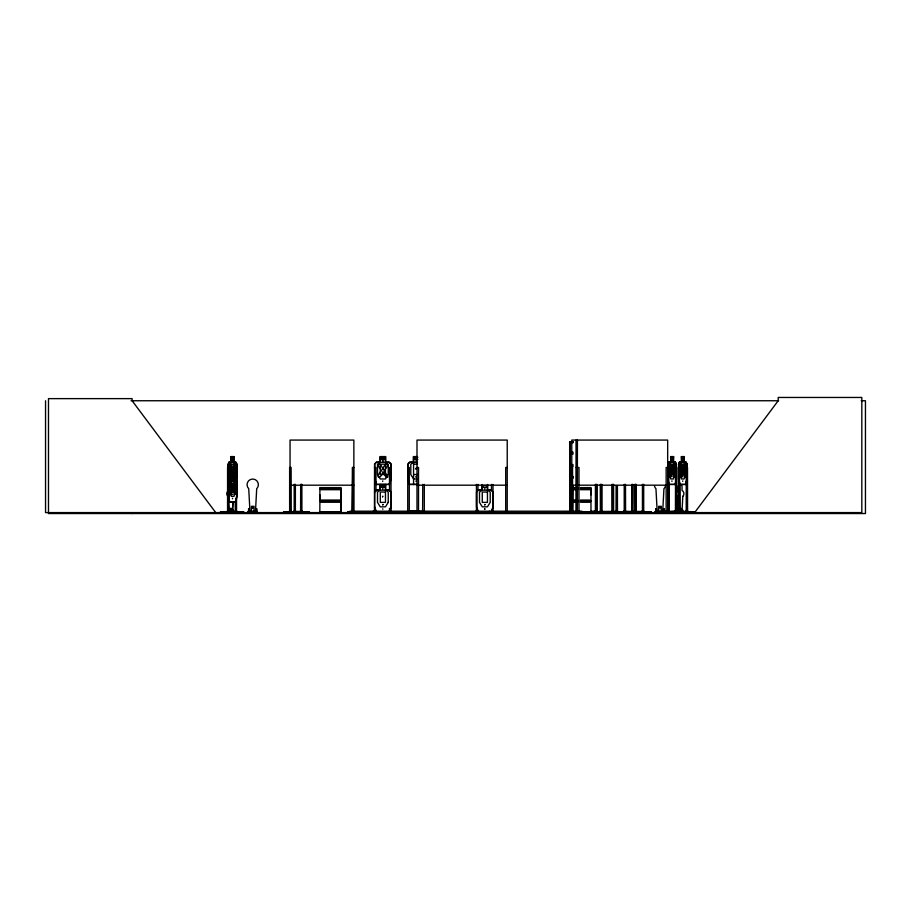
<?xml version="1.0" encoding="UTF-8"?>
<svg xmlns="http://www.w3.org/2000/svg" width="911" height="911" viewBox="0 0 911 911"><rect width="100%" height="100%" fill="white"/><g stroke="black" fill="none" stroke-linecap="round" stroke-linejoin="round"><path stroke-width="1.37" d="M319.886 500.059L319.886 489.697L340.987 489.697L340.987 500.059L319.886 500.059L319.909 494.878M340.965 489.697L340.965 500.059M569.887 500.059L569.887 489.697M569.887 464.576L569.887 454.213M590.954 494.878L590.954 489.697L580.421 489.697M567.86 512.563L567.872 511.663L584.794 511.743L584.794 512.563M232.499 510.877L232.988 501.642L232.499 510.877L227.431 510.957L227.488 512.597L228.251 510.126M255.535 510.433L256.708 488.683A5.637 5.637 0 0 0 256.697 480.712A5.637 5.637 0 0 0 248.726 480.712A5.637 5.637 0 0 0 248.726 488.683L249.899 510.433M662.764 510.433L663.937 488.683A5.637 5.637 0 0 0 665.394 486.155M232.635 478.195L232.635 478.4M232.601 476.612L232.578 477.136M230.961 509.363L230.164 509.044L230.939 508.714M252.711 506.607L253.429 507.302L252.734 507.985M660.634 507.484C659.427 505.013 659.04 509.158 660.566 507.643M680.494 508.714L679.936 509.443L680.471 508.714M232.499 476.032L232.635 476.032M675.279 484.515L676.133 478.97L676.133 464.166L675.21 462.321M685.903 484.333L686.826 478.97M685.972 484.515L686.985 478.97L687.076 464.086L686.985 512.597M232.407 458.791L232.521 458.199M232.407 468.892L232.521 468.3M235.79 501.722L236.723 496.358L236.723 481.555L235.79 479.71M235.858 501.915L236.883 496.358L236.974 481.475L235.995 479.516L234.025 479.516M231.838 484.515L235.835 484.515L236.814 479.004L236.814 464.086L236.655 479.004L235.767 484.333L231.849 484.333M286.68 512.449L286.726 511.663L286.749 512.597M232.362 458.768L232.464 458.199M232.362 468.88L232.464 468.3M616.622 512.483L616.645 510.957M627.69 511.743L627.747 512.597M660.384 512.597L695.127 512.597M671.487 511.743L671.544 512.597M564.16 512.597L588.87 512.449M578.804 512.483L578.792 510.957M219.984 512.597L244.148 512.597M283.036 512.597L309.706 512.597M283.617 512.369L283.674 511.663L283.697 512.597M233.876 478.97L235.3 474.529L235.3 464.166L233.876 462.321L233.808 456.582M253.326 507.279L252.256 506.949L252.734 507.985M660.373 506.994C660.987 506.459 658.926 507.985 659.598 507.028M679.857 509.044L680.437 509.249L680.073 508.748M577.745 512.483L577.62 510.957M594.974 511.743L595.065 512.597M382.597 458.791L382.802 458.176L383.007 458.802M382.597 468.892L382.802 468.277L383.007 468.914M382.574 486.656L382.791 486.041L382.529 486.679M382.574 496.757L382.791 496.153L382.529 496.78M415.871 458.791L416.054 458.176M415.871 468.892L416.054 468.277M391.024 478.97L389.168 484.333L376.402 484.333L374.74 478.97L374.74 464.189L376.414 462.321L389.179 462.321L391.024 464.166L391.013 511.196M389.623 510.866L391.013 506.835M389.669 511.287L391.195 506.869L391.195 491.963L389.236 490.004M491.61 510.866L492.999 506.835M491.655 511.287L493.181 506.869L493.181 491.963L491.223 490.004L487.624 490.004L487.636 484.447M382.552 458.802L382.779 458.176L382.95 458.791M382.552 468.914L382.779 468.277L382.95 468.892M415.826 458.802L415.997 458.199M415.826 468.914L415.997 468.3M406.67 512.597L407.376 512.483M475.143 512.597L476.282 512.449M668.025 512.597L668.059 464.12L668.788 462.128L670.838 462.128M668.15 464.189L668.947 462.128M686.917 479.004L686.131 484.515L679.447 484.515L678.593 478.992L678.593 464.12L679.481 462.128L681.53 462.128M678.148 512.551L678.9 512.517L678.752 464.12L679.64 462.128M679.674 462.321L678.843 464.189L678.843 478.97L679.674 484.333M229.47 501.915L228.536 496.358L228.445 481.509L229.333 479.516L231.394 479.516M229.492 479.516L228.445 481.509M229.538 479.71L228.695 481.577L228.695 496.358L229.538 501.722M229.196 462.128L228.228 464.189L228.08 512.597L227.989 510.957M660.099 507.427L659.803 507.393M230.506 508.668L230.369 509.295L230.95 508.805M659.462 506.949L660.111 506.858M484.846 489.07L484.823 488.581M232.669 494.502L232.669 494.582M376.311 490.004L374.546 491.986L376.311 490.004L380.092 490.004L380.092 484.447M227.488 512.084C229.435 512.54 225.894 512.483 227.773 512.301M228.24 512.551L228.354 499.911M229.003 512.551L228.855 467.48L227.568 467.48L227.568 512.597M256.264 508.919L256.982 508.919L256.982 511.857C254.818 512.768 259.054 512.745 256.97 511.857L248.02 511.857L247.496 512.597L249.215 512.563L248.464 508.919L249.17 508.919L249.17 511.265M248.521 511.857L247.86 512.529L248.612 512.187M249.671 511.857L249.01 512.529L250.343 512.517M254.829 511.857L254.374 512.563M255.456 512.551L254.829 512.153L256.025 512.563M255.957 512.551L255.319 511.857L254.67 512.529L255.41 512.187M656.785 512.574L658.027 512.551L657.4 511.857L654.645 512.574L655.396 511.265M656.899 511.857L656.375 512.597M657.571 512.517L656.82 512.187L657.48 512.187M663.504 508.919L664.21 508.919L664.21 511.857C662.069 512.756 666.34 512.711 664.199 511.857L655.26 512.153M678.456 512.278L676.919 512.529L677.317 510.126L677.75 511.686M319.829 512.551L341.01 512.141L340.987 502.143L319.886 502.143L319.829 512.187M572.951 476.681L569.671 476.943L572.973 477.113M413.571 462.321L410.793 464.166L410.793 474.529L413.571 478.97L417.454 478.97M682.749 461.273L682.726 460.636M679.822 508.805L680.471 509.055M605.508 512.449L591.729 512.369L591.729 511.743M484.846 509.351L484.857 508.714M682.738 481.418L682.738 480.917M228.559 512.574L228.445 510.957M655.84 512.187L655.1 512.529L655.749 511.857L656.421 512.517M663.026 512.551L662.559 511.857L661.898 512.529L663.254 512.563M374.307 512.449L373.157 512.563L373.134 511.196M416.008 512.483L416.634 512.483M416.076 460.909L415.974 461.205M232.521 461.273L232.533 460.636L232.453 461.205M382.825 461.205L382.643 460.636L382.609 461.239M382.814 489.07L382.836 488.581M232.51 481.418L232.51 480.849L232.51 481.486M252.734 506.607L252.279 507.643L252.871 506.801M569.819 476.704L569.876 466.66L572.973 466.66M382.791 509.283L382.791 508.782M416.076 481.486L415.997 480.917M131.047 400.749L778.632 400.749M861.18 400.749L865.45 400.749L865.45 513.542L48.488 513.542L48.488 398.631L132.118 398.631L132.118 400.749L215.736 512.597M569.853 442.086L572.951 442.086L569.853 442.108L569.876 452.129L572.973 452.129M572.973 442.746L569.887 442.746L569.887 452.129M569.728 452.847L572.86 452.847M569.728 453.496L572.86 453.496M572.973 454.213L569.876 454.213L569.876 464.576L572.973 464.576M417.557 456.582L413.389 456.582L413.389 462.128M670.678 456.582L673.616 456.582L673.514 462.321M684.309 456.582L681.371 456.582L681.462 462.321L680.073 464.166L680.073 474.529L681.462 478.97L684.047 478.97L685.436 474.529L685.436 464.166L684.047 462.321L684.047 456.764M231.064 456.764L233.876 456.764M417.454 456.764L413.571 456.764L413.571 484.515M670.769 456.764L673.514 456.764M681.462 456.764L684.207 456.764M417.83 457.686L414.494 457.686L414.494 459.543L417.83 459.543M382.7 460.704L382.643 461.273M231.132 462.128L229.037 462.128L228.126 464.12L229.025 482.989M233.808 462.128L235.812 462.128L236.814 464.086M413.571 462.128L409.608 462.128L407.843 464.12L407.843 478.992L409.551 484.515L417.375 484.515M673.457 462.128L675.404 462.128L676.383 464.086L676.383 479.004L675.438 484.515L668.754 484.515L667.9 478.992L668.059 464.12M684.138 462.128L686.097 462.128L687.076 464.086M229.071 462.321L235.767 462.321M417.454 462.321L409.688 462.321L408.026 464.189L408.026 478.97L409.688 484.333L418.195 484.333M668.822 462.321L675.37 462.321M679.515 462.321L686.063 462.321M676.383 464.086L676.292 512.597M413.571 464.166L417.454 464.166M569.728 465.305L572.86 465.305M569.728 465.942L572.86 465.942M236.564 467.48L235.778 467.48L235.778 480.177M353.855 467.48L352.363 467.48L352.238 511.424L352.785 467.48M374.455 467.48L375.981 467.48L375.981 491.45M391.024 467.48L389.498 467.48L389.498 491.45M416.999 467.48L418.525 467.48L418.513 510.957M507.233 467.48L505.707 467.48L505.696 512.597M571.778 467.48L572.541 467.48L572.632 511.424L573.053 485.711M576.025 467.48L576.629 467.48L576.606 512.597M577.437 467.48L578.963 467.48L578.963 512.597M667.672 467.48L666.146 467.48L666.146 512.597M668.014 467.48L668.776 467.48L668.708 512.506M678.706 467.48L679.469 467.48L679.56 512.597M231.235 473.971L234.184 473.971L234.184 479.516M231.326 474.153L234.093 474.153M413.571 474.529L417.454 474.529M572.973 476.385L569.887 476.385L569.887 466.66M569.876 477.216L572.962 477.216M569.853 477.569L572.951 477.569L569.853 477.615L569.876 487.613L577.699 487.613M572.973 478.229L569.887 478.229L569.887 487.613M228.228 478.97L229.162 484.515L228.285 478.992M678.593 478.992L679.606 484.515M229.378 479.71L235.949 479.71M236.974 481.475L235.835 479.516M668.822 484.333L675.37 484.333M679.515 484.333L686.063 484.333M290.051 485.187L353.855 485.187M416.999 485.187L507.233 485.187M571.778 485.187L667.672 485.187M319.886 487.613L340.987 487.613M580.421 487.613L590.977 487.613M319.738 488.33L341.135 488.33M569.728 488.33L577.654 488.33M580.421 488.33L591.125 488.33M319.738 488.979L341.135 488.979M569.728 488.979L577.654 488.979M580.421 488.979L591.125 488.979M577.699 489.697L569.876 489.697L569.876 500.059L577.699 500.059M389.236 490.004L385.649 490.004L385.649 484.447M376.391 490.186L389.168 490.186L391.013 492.031M232.544 498.306L232.499 498.841M580.421 500.059L590.977 500.059L590.977 489.697M319.738 500.788L341.135 500.788M569.728 500.788L577.654 500.788M580.421 500.788L591.125 500.788M319.738 501.426L341.135 501.426M569.728 501.426L577.654 501.426M580.421 501.426L591.125 501.426M229.378 501.722L235.949 501.722M229.31 501.915L236.017 501.915M577.699 502.143L569.876 502.143L569.876 512.141M580.421 502.143L590.977 502.143L590.977 512.141L583.165 512.164M679.31 508.395L681.029 508.395L681.029 511.686M655.704 508.919L656.41 508.919L656.353 511.265L663.937 511.265L663.937 511.857M233.022 510.126L233.022 511.686L233.467 510.126M682.999 510.126L682.555 511.686M291.269 510.957L289.482 510.957L289.504 512.597M300.539 510.957L302.008 510.957M352.215 510.957L353.992 510.957M374.273 510.957L376.163 510.957M389.361 510.957L391.195 510.957M407.559 510.957L422.602 511.424L422.772 484.401M416.817 510.957L418.696 511.424M424.48 510.957L422.602 511.424M476.259 510.957L478.15 510.957M491.348 510.957L493.181 510.957M571.63 510.957L573.19 510.957M575.854 510.957L576.811 510.957L576.709 512.597M615.973 510.957L617.533 510.957M624.081 510.957L625.629 510.957M631.596 510.957L633.145 510.957L633.099 512.597M634.773 510.957L636.322 510.957M642.289 510.957L643.838 510.957L643.77 512.597M675.393 510.957L676.941 510.957M687.634 510.957L686.085 510.957L686.131 512.597M228.445 511.424L235.687 511.424M294.925 511.424L301.131 511.424M576.025 511.424L576.629 511.424M590.499 511.424L595.635 510.957M601.636 511.424L612.283 511.424M625.071 511.424L632.154 511.424M635.764 511.424L642.847 511.424M668.868 511.424L675.951 510.957M679.56 511.424L686.643 511.424M235.755 511.663L243.727 511.743L243.67 512.597M283.617 511.743L309.353 511.743L309.307 512.597M347.751 512.597L347.751 511.663L350.507 511.743M507.347 511.663L507.461 512.597M600.975 511.743L591.638 511.663L591.638 512.597M625.048 511.663L608.286 511.663L608.286 512.597M635.741 511.663L625.515 511.663L625.515 512.597M636.254 511.686L650.921 511.743L650.978 512.483M668.845 511.663L660.828 511.663L660.851 512.597M669.312 512.597L669.312 511.663L694.706 511.686L694.66 512.597L778.199 400.749L778.199 397.458L861.817 397.458L861.817 512.597L45.55 512.597L45.55 400.749M319.909 511.868L340.965 511.868L340.965 502.143M583.142 511.868L590.954 511.868M677.021 512.084L679.845 512.084M249.591 512.187L250.832 512.517L250.161 511.857L249.512 512.529L250.252 512.187M256.39 512.187L257.05 512.187M664.29 512.187L663.629 512.187L664.381 512.517L663.8 511.265M425.471 512.597L424.765 512.483M508.395 512.597L507.689 512.483M382.802 480.917L382.631 481.452M416.27 476.635L415.94 477.193L416.247 476.704M484.959 504.5L484.629 505.058L484.948 504.569M678.126 512.278L678.615 510.957M677.328 512.551L678.763 512.551M256.936 512.551L256.481 511.265M248.031 512.153L248.692 512.517L248.02 511.857M493.147 512.449L494.297 512.597M391.161 512.449L392.311 512.597M382.962 504.569L382.643 505.058L382.984 504.5M618.876 511.663L618.842 512.597M608.468 512.483L651.331 512.597M672.102 476.612L672.102 476.704M347.774 511.663L347.922 512.483L360.449 512.597M624.969 512.483L624.98 484.401M609.949 511.663L609.937 512.597M669.334 511.663L669.426 512.483M492.999 492.031L491.143 490.186L478.377 490.186L476.715 492.054L476.715 506.835L477.968 510.866M252.62 507.427L252.575 507.347M235.653 462.128L236.723 464.166M235.619 462.321L236.564 464.166L236.541 512.597L236.655 510.957L235.186 511.424M685.937 462.128L686.985 464.166M675.245 462.128L676.292 464.166M233.854 476.92L234.822 476.897L232.92 470.531C236.632 464.12 233.615 460.419 232.305 469.233C230.95 460.408 228.137 464.166 231.736 470.497C227.887 477.284 231.041 480.94 232.351 471.716L233.102 474.324M231.223 478.97L229.8 474.529L229.8 464.166L231.223 462.321L231.132 456.582M477.899 511.287L476.533 506.869L476.533 491.986L478.298 490.004L482.078 490.004L482.078 484.447M374.558 478.992L376.277 484.515L389.304 484.515L391.206 479.004L391.206 464.086L389.248 462.128L385.66 462.128L385.66 456.582L380.103 456.582L380.103 462.128L376.323 462.128L374.558 464.12L374.444 511.196M375.981 510.866L374.728 506.835L374.728 492.054M374.546 506.869L375.913 511.287M668.15 478.97L668.913 484.515M657.127 510.433L655.954 488.683A5.637 5.637 0 0 1 654.508 486.155M228.741 510.877L227.955 496.37A3.758 3.758 0 0 1 227.955 491.052M687.554 510.957L687.589 512.597L687.498 467.48L686.222 467.48L686.222 512.597M684.138 456.582L684.207 462.321M681.53 456.582L681.622 462.321M679.97 482.989L680.005 512.597M679.207 484.401L679.299 512.597M679.128 510.957L679.128 512.597M676.873 512.597L676.805 467.48L675.529 467.48L675.438 512.597M676.383 510.957L676.383 512.597M676.042 482.989L676.053 512.597M673.457 456.582L673.354 462.321L674.744 464.166L674.744 474.529L673.354 478.97L670.769 478.97L669.38 474.529L669.38 464.166L670.769 462.321L670.838 456.582M671.919 460.67L671.919 461.239M671.931 480.883L671.931 481.452M670.929 456.764L670.929 462.321M669.369 511.424L665.964 510.957L665.964 512.597M669.289 484.401L669.289 511.196M668.731 512.597L668.606 510.957L668.537 512.597M667.922 510.957L667.9 512.597M667.672 512.597L667.672 440.07L571.778 440.07L571.778 510.957M667.501 510.957L667.501 512.597M666.328 510.957L666.328 512.597M664.165 508.919L664.165 511.857M663.55 508.919L663.55 511.265M661.272 511.265L661.272 506.334L658.687 506.334L658.687 511.265M655.749 508.919L655.704 511.857M650.864 511.663L650.864 512.597M643.701 484.401L643.701 512.597M643.189 484.401L643.189 512.597M643.029 510.957L642.95 512.597M642.426 484.401L642.437 512.597L642.335 510.957M636.185 484.401L636.208 512.597M635.764 510.957L635.764 512.597L635.673 484.401M635.423 484.401L635.502 512.597M635.331 510.957L635.331 512.597M634.91 484.401L634.921 512.597M633.008 484.401L633.008 512.597M632.587 510.957L632.587 512.597M632.496 484.401L632.336 512.597L632.257 510.957M631.744 510.957L631.744 512.597M631.733 484.401L631.653 512.597M625.493 484.401L625.572 511.424M624.741 510.957L624.821 512.597M624.217 484.401L624.217 512.597L624.149 510.957M617.396 485.711L617.487 512.597M616.975 510.957L617.054 512.597M616.895 485.711L616.895 512.597M616.121 485.711L616.03 512.597M613.741 512.597L613.741 510.957L611.896 510.957L611.907 512.597M613.604 484.401L613.604 512.597M613.524 510.957L613.376 512.597M613.24 484.401L613.24 512.597M612.989 510.957L613.046 512.597M612.613 510.957L612.613 512.597M612.42 484.401L612.42 512.597M612.283 510.957L612.283 512.597M612.044 484.401L612.135 512.597M602 511.424L600.144 510.957L600.167 512.597M601.864 484.401L601.864 511.196M601.636 510.957L601.636 512.597M601.499 484.401L601.499 512.597M601.306 510.957L601.249 512.597M600.668 484.401L600.668 512.597M600.531 510.957L600.531 512.597M600.303 484.401L600.383 512.597M597.104 512.597L597.104 510.957L595.247 510.957L595.27 512.597M596.967 484.401L596.967 512.597M596.739 510.957L596.739 512.597M596.603 484.401L596.603 512.597M596.409 510.957L596.352 512.597M595.771 484.401L595.771 511.196M595.407 484.401L595.407 512.597M582.015 512.597L582.015 511.196L349.847 511.196L349.847 512.597M579.145 512.597L579.145 510.957L577.255 510.957L577.21 512.597M577.437 440.07L577.312 512.597M576.037 440.07L576.025 512.597M575.854 510.957L575.854 512.597M572.279 467.48L572.279 510.957M569.887 502.143L569.887 511.868M507.347 512.597L507.404 510.957L505.525 510.957L505.525 512.597M507.222 512.597L507.233 440.07L416.999 440.07L416.987 510.957M507.051 510.957L507.051 512.597M505.878 510.957L505.878 512.597M493.01 484.401L492.988 511.196M492.498 511.196L492.498 512.597M491.473 484.401L491.462 490.038M489.218 511.196L489.218 512.597M487.442 484.629L487.442 490.186L490.22 492.031L490.22 502.394L487.442 506.835L482.272 506.835L479.493 502.394L479.493 492.031L482.272 490.186L482.261 484.629M484.595 508.748L484.595 509.317M477.956 484.401L477.968 490.038M476.43 484.401L476.442 511.196M424.298 484.401L424.298 511.196M409.267 511.196L409.267 467.48L407.741 467.48L407.741 511.196M389.498 508.372L389.498 511.196M376.425 511.196L376.425 512.597M353.855 510.957L353.855 440.07L290.051 440.07L290.051 512.597M353.434 467.48L353.434 510.957M353.138 511.196L353.138 512.597M301.94 510.957L302.008 512.597M301.86 484.401L301.86 512.597M301.336 484.401L301.359 512.597M301.199 484.401L301.177 512.597M301.097 510.957L301.131 512.597M300.676 484.401L300.596 511.424M295.733 511.663L295.733 512.597M295.449 512.597L295.449 510.957L294.048 510.957L294.037 512.597M295.38 484.401L295.38 512.597M294.925 510.957L294.925 512.597M294.845 484.401L294.72 512.597L294.617 510.957M294.185 484.401L294.185 512.597M291.247 512.597L291.121 467.48L289.63 467.48L289.63 512.597M291.064 510.957L291.064 512.597M290.233 510.957L290.302 512.597M289.926 510.957L289.926 512.597M256.697 511.857L256.651 511.265L249.124 511.265L249.124 508.919M256.321 508.919L256.321 511.265M254.032 511.265L254.044 506.334L251.447 506.334L251.459 511.265M248.247 511.857L248.02 511.265L248.077 511.857M236.017 510.957L235.949 512.597M235.778 498.499L235.687 512.597M235.277 501.323L235.277 511.196M235.004 512.597L235.004 511.663L220.451 511.663L220.473 512.597M233.968 462.128L233.968 456.582L230.973 456.582L231.064 462.321M234.025 473.971L234.093 479.71M233.717 456.764L233.717 462.321M231.485 474.153L231.485 479.71M231.496 511.686L231.508 508.395L229.777 508.395L229.777 511.686M231.394 473.971L231.326 479.71L229.936 481.555L229.936 491.917L231.326 496.358L233.933 496.358L235.323 491.917L235.323 481.555L233.933 479.71L233.876 464.166L231.223 464.166L231.235 479.516M132.118 512.597L132.118 513.542M682.624 476.852L682.635 476.806M682.806 496.37L682.032 510.877L678.262 510.877L677.488 496.37A3.758 3.758 0 0 1 678.274 490.448L678.262 486.394A1.879 1.879 0 0 1 680.153 484.515A1.879 1.879 0 0 1 682.032 486.394L682.032 490.448A3.758 3.758 0 0 1 682.806 496.37M674.709 476.897L673.764 476.92L672.295 471.716C670.781 481.065 668.082 477.125 671.703 470.497C668.184 464.2 670.917 460.385 672.25 469.233C673.548 460.397 676.474 464.154 672.853 470.531L674.709 476.897M685.402 476.897L684.457 476.92L682.988 471.716C681.701 480.962 678.638 477.25 682.396 470.497C678.877 464.2 681.61 460.385 682.943 469.233C684.241 460.397 687.167 464.154 683.535 470.531L685.402 476.897M235.289 494.286L234.332 494.309L232.852 489.105C231.348 498.454 228.627 494.514 232.259 487.886L230.654 481.452L233.933 481.555L233.933 491.917L231.326 491.917L231.326 481.555L232.806 486.633C234.116 477.785 237.054 481.532 233.41 487.92L235.289 494.286M232.499 486.132L232.51 486.064M671.942 458.643L672.056 458.575M671.942 468.744L672.067 468.744M682.635 458.643L682.749 458.575M682.635 468.744L682.749 468.675M387.733 476.897L385.957 477.079L382.905 471.716C380.809 480.108 373.954 478.434 381.72 470.497C374.41 463.016 380.65 461.228 382.814 469.233C384.909 461.262 391.536 462.936 384.009 470.531L387.733 476.897M484.618 486.508L484.618 486.508M484.618 496.609L484.618 496.609M388.245 474.529L385.478 478.97L380.297 478.97L377.518 474.529L377.518 464.166L380.297 462.321L380.297 456.764L385.478 456.764L385.467 462.321L388.245 464.166L388.245 474.529M388.234 502.394L385.467 506.835L380.286 506.835L377.507 502.394L377.507 492.031L380.286 490.186L380.286 484.629L385.467 484.629L385.455 490.186L388.234 492.031L388.234 502.394M572.973 441.676L569.876 441.676L572.962 441.733M233.398 457.686L231.701 457.686L231.701 459.543L233.398 459.543L233.398 457.686M384.544 457.686L381.219 457.686L381.219 459.543L384.544 459.543L384.544 457.686M672.899 457.686L671.236 457.686L671.236 459.543L672.899 459.543L672.899 457.686M683.592 457.686L681.918 457.686L681.918 459.543L683.592 459.543L683.592 457.686M385.478 464.166L380.297 464.166L380.297 474.529L385.478 474.529L385.478 464.166M673.354 464.166L670.769 464.166L670.769 474.529L673.354 474.529L673.354 464.166M684.047 464.166L681.462 464.166L681.462 474.529L684.047 474.529L684.047 464.166M233.467 475.075L231.793 475.075L231.793 476.931L233.467 476.931L233.467 475.075M384.533 485.563L381.208 485.563L381.208 487.408L384.533 487.408L384.533 485.563M486.52 485.563L483.194 485.563L483.194 487.408L486.52 487.408L486.52 485.563M385.467 492.031L380.286 492.031L380.286 502.394L385.467 502.394L385.467 492.031M487.442 492.031L482.272 492.031L482.272 502.394L487.442 502.394L487.442 492.031M686.826 512.597L686.826 510.957L686.746 512.597"/></g></svg>
